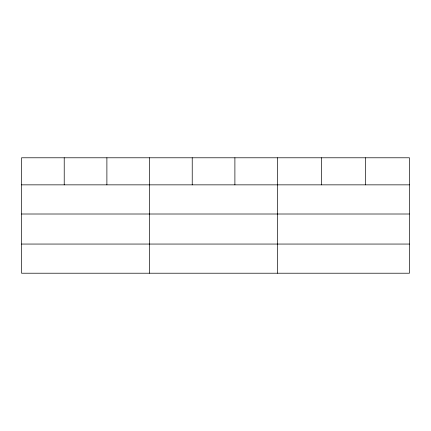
<?xml version="1.0" encoding="UTF-8"?>
<svg xmlns="http://www.w3.org/2000/svg" width="431" height="431" viewBox="0 0 431 431"><rect width="100%" height="100%" fill="white"/><g stroke="black" fill="none" stroke-linecap="round" stroke-linejoin="round"><path stroke-width="0.65" d="M409.45 214.008L409.45 157.784L21.55 157.784L21.55 273.216L409.45 273.216L409.45 214.008L21.55 214.008M21.55 184.851L409.45 184.851M21.55 244.054L409.45 244.054M365.488 157.784L365.488 184.851M321.526 157.784L321.526 184.851M277.564 157.784L277.564 273.216M234.895 157.784L234.895 184.851M192.226 157.784L192.226 184.851M149.557 157.784L149.557 273.216M106.888 157.784L106.888 184.851M64.219 157.784L64.219 184.851"/></g></svg>
